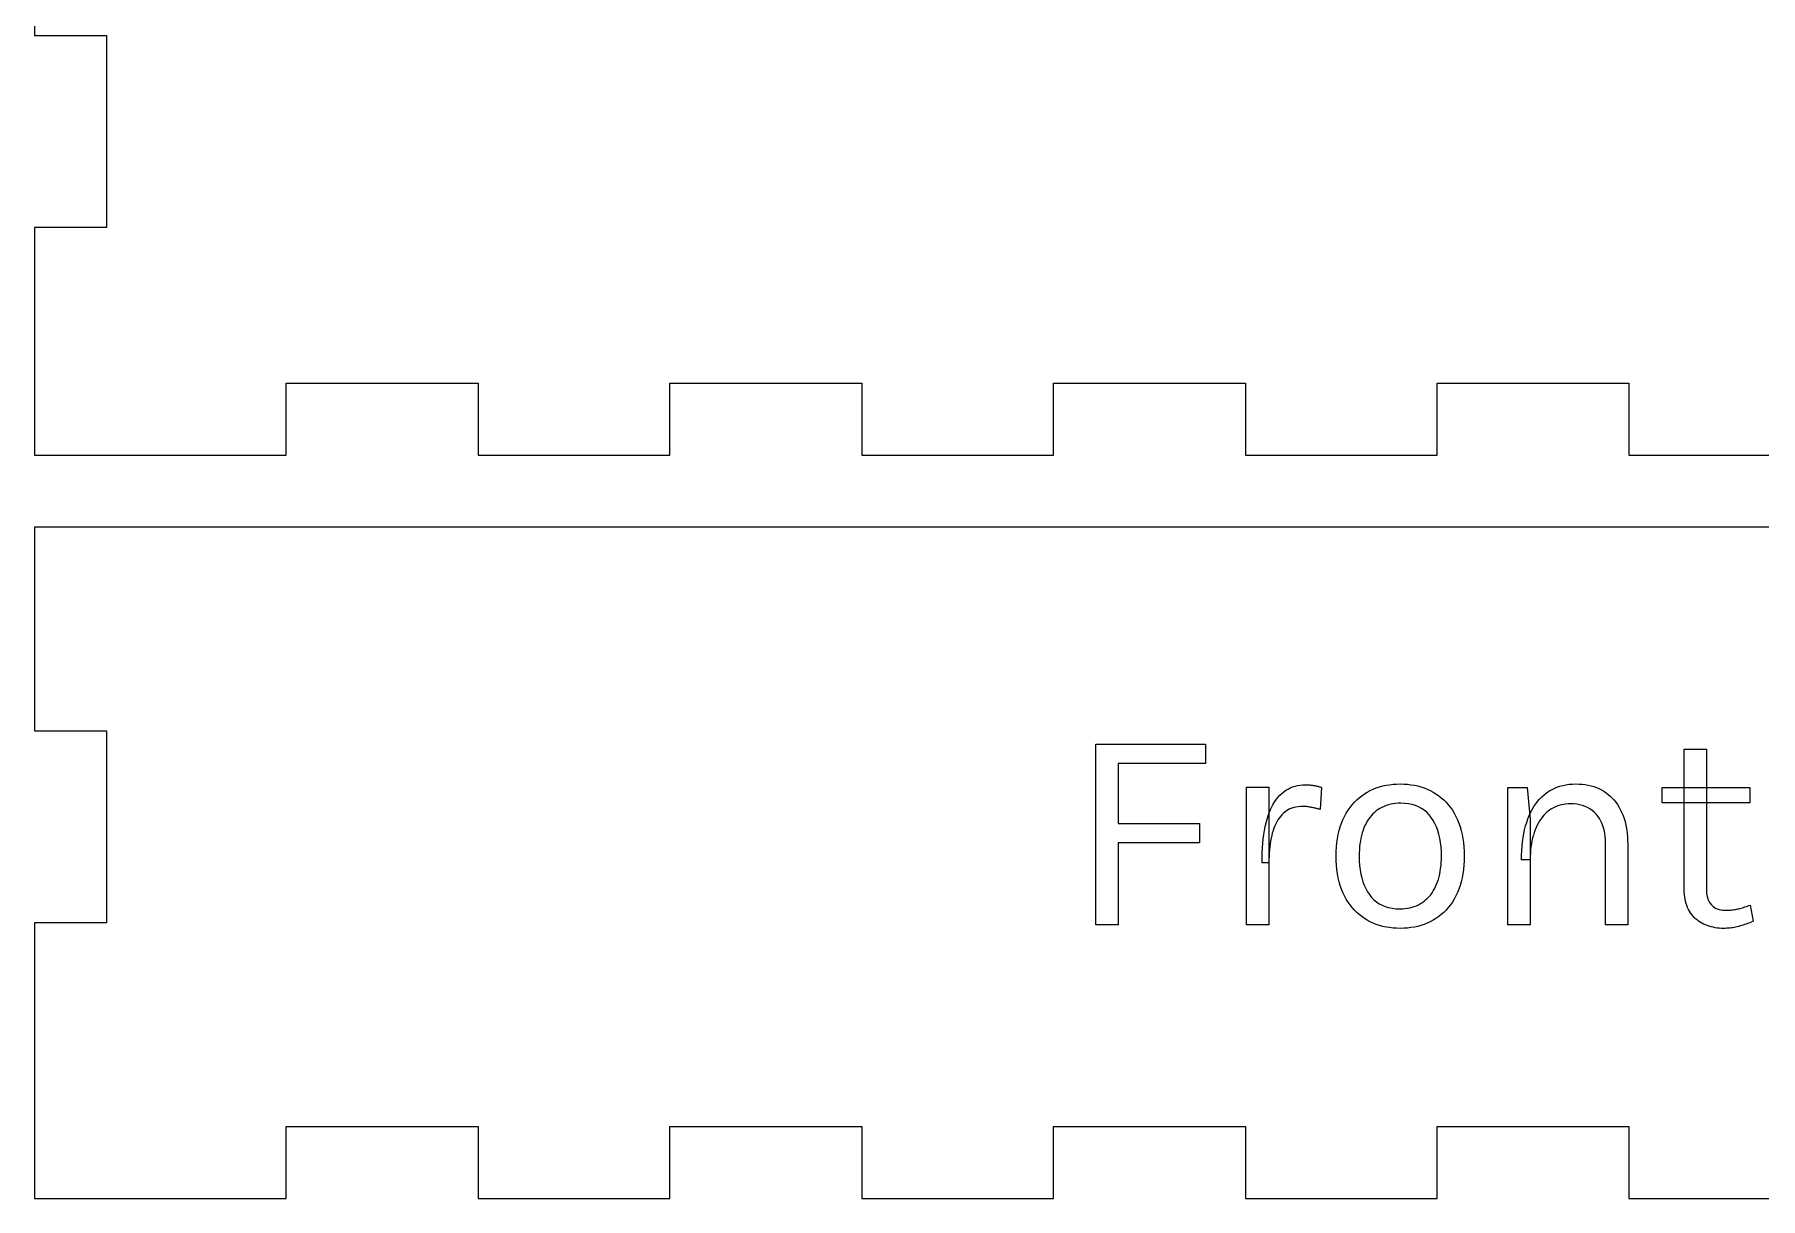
# Model space of a CAD drawing. Header units: millimetres. Extents: x 0 to 253, y 0 to 243.
# Drawn here: x 0 to 72, y 0 to 48.5 of the extents above; entities that cross this region are included whole.
import ezdxf

# ---------------------------------------------------------------- set-up
doc = ezdxf.new("R2010")
doc.units = ezdxf.units.MM
doc.layers.get('0').update_dxf_attribs({"linetype": 'CONTINUOUS'})

msp = doc.modelspace()

# ---------------------------------------------------------------- linework, layer by layer
for p, q in [((0, 56.5), (0, 48.5)), ((0, 48.5), (3, 48.5)), ((3, 48.5), (3, 40.5)), ((3, 40.5), (0, 40.5)), ((0, 40.5), (0, 34)), ((0, 34), (0, 31)), ((10.5, 34), (18.5, 34)), ((10.5, 31), (10.5, 34)), ((18.5, 34), (18.5, 31)), ((26.5, 31), (26.5, 34)), ((26.5, 34), (34.5, 34)), ((34.5, 34), (34.5, 31)), ((42.5, 31), (42.5, 34)), ((42.5, 34), (50.5, 34)), ((50.5, 34), (50.5, 31)), ((58.5, 31), (58.5, 34)), ((58.5, 34), (66.5, 34)), ((66.5, 34), (66.5, 31)), ((0, 31), (3, 31)), ((3, 31), (10.5, 31)), ((18.5, 31), (26.5, 31)), ((34.5, 31), (42.5, 31)), ((50.5, 31), (58.5, 31)), ((66.5, 31), (74.5, 31)), ((3, 28), (0, 28)), ((0, 28), (0, 19.5)), ((122, 28), (3, 28)), ((0, 19.5), (3, 19.5)), ((3, 19.5), (3, 11.5)), ((44.26, 11.408), (44.26, 18.944)), ((44.26, 18.944), (48.844, 18.944)), ((48.844, 18.944), (48.844, 18.14)), ((68.806, 12.884), (68.806, 18.74)), ((68.806, 18.74), (69.73, 18.74)), ((69.73, 18.74), (69.73, 12.908)), ((48.844, 18.14), (45.196, 18.14)), ((45.196, 18.14), (45.196, 15.632)), ((56.659, 17.274), (56.809, 17.285)), ((56.809, 17.285), (56.962, 17.288)), ((56.962, 17.288), (56.962, 17.288)), ((56.962, 17.288), (57.114, 17.285)), ((57.114, 17.285), (57.263, 17.274)), ((64.006, 17.273), (64.145, 17.284)), ((64.145, 17.284), (64.288, 17.288)), ((64.288, 17.288), (64.288, 17.288)), ((64.288, 17.288), (64.422, 17.285)), ((64.422, 17.285), (64.551, 17.276)), ((50.548, 11.408), (50.548, 17.156)), ((50.548, 17.156), (51.484, 17.156)), ((51.484, 17.156), (51.484, 11.408)), ((51.728, 16.551), (51.796, 16.648)), ((51.796, 16.648), (51.867, 16.738)), ((51.867, 16.738), (51.942, 16.82)), ((51.942, 16.82), (52.021, 16.895)), ((52.021, 16.895), (52.104, 16.963)), ((52.104, 16.963), (52.19, 17.024)), ((52.19, 17.024), (52.28, 17.077)), ((52.28, 17.077), (52.373, 17.123)), ((52.373, 17.123), (52.47, 17.163)), ((52.47, 17.163), (52.571, 17.195)), ((52.571, 17.195), (52.675, 17.22)), ((52.675, 17.22), (52.782, 17.238)), ((52.782, 17.238), (52.893, 17.248)), ((52.893, 17.248), (53.008, 17.252)), ((53.008, 17.252), (53.008, 17.252)), ((53.008, 17.252), (53.046, 17.252)), ((53.046, 17.252), (53.083, 17.251)), ((53.083, 17.251), (53.12, 17.25)), ((53.12, 17.25), (53.156, 17.248)), ((53.156, 17.248), (53.192, 17.245)), ((53.192, 17.245), (53.227, 17.242)), ((53.227, 17.242), (53.261, 17.239)), ((53.261, 17.239), (53.294, 17.235)), ((53.294, 17.235), (53.327, 17.23)), ((53.327, 17.23), (53.359, 17.225)), ((53.359, 17.225), (53.391, 17.219)), ((53.391, 17.219), (53.423, 17.213)), ((53.423, 17.213), (53.455, 17.206)), ((53.455, 17.206), (53.487, 17.199)), ((53.487, 17.199), (53.519, 17.191)), ((53.519, 17.191), (53.551, 17.183)), ((53.551, 17.183), (53.583, 17.174)), ((53.583, 17.174), (53.615, 17.165)), ((53.615, 17.165), (53.648, 17.155)), ((53.68, 17.144), (53.62, 16.22)), ((53.648, 17.155), (53.68, 17.144)), ((53.68, 17.144), (53.68, 17.144)), ((55.046, 16.522), (55.143, 16.62)), ((55.143, 16.62), (55.246, 16.711)), ((55.246, 16.711), (55.354, 16.796)), ((55.354, 16.796), (55.467, 16.874)), ((55.467, 16.874), (55.585, 16.946)), ((55.585, 16.946), (55.707, 17.011)), ((55.707, 17.011), (55.833, 17.069)), ((55.833, 17.069), (55.962, 17.12)), ((55.962, 17.12), (56.095, 17.165)), ((56.095, 17.165), (56.231, 17.203)), ((56.231, 17.203), (56.37, 17.233)), ((56.37, 17.233), (56.513, 17.257)), ((56.513, 17.257), (56.659, 17.274)), ((57.263, 17.274), (57.408, 17.257)), ((57.408, 17.257), (57.55, 17.233)), ((57.55, 17.233), (57.689, 17.203)), ((57.689, 17.203), (57.824, 17.165)), ((57.824, 17.165), (57.956, 17.12)), ((57.956, 17.12), (58.085, 17.069)), ((58.085, 17.069), (58.211, 17.011)), ((58.211, 17.011), (58.333, 16.946)), ((58.333, 16.946), (58.451, 16.874)), ((58.451, 16.874), (58.564, 16.796)), ((58.564, 16.796), (58.672, 16.711)), ((58.672, 16.711), (58.774, 16.62)), ((58.774, 16.62), (58.871, 16.522)), ((61.444, 11.408), (61.444, 17.144)), ((61.444, 17.144), (62.248, 17.144)), ((62.248, 17.144), (62.38, 15.824)), ((62.609, 16.455), (62.688, 16.56)), ((62.688, 16.56), (62.773, 16.658)), ((62.773, 16.658), (62.862, 16.75)), ((62.862, 16.75), (62.956, 16.835)), ((62.956, 16.835), (63.055, 16.913)), ((63.055, 16.913), (63.159, 16.984)), ((63.159, 16.984), (63.267, 17.048)), ((63.267, 17.048), (63.379, 17.104)), ((63.379, 17.104), (63.496, 17.153)), ((63.496, 17.153), (63.617, 17.194)), ((63.617, 17.194), (63.742, 17.228)), ((63.742, 17.228), (63.872, 17.254)), ((63.872, 17.254), (64.006, 17.273)), ((64.551, 17.276), (64.677, 17.261)), ((64.677, 17.261), (64.799, 17.24)), ((64.799, 17.24), (64.917, 17.212)), ((64.917, 17.212), (65.031, 17.179)), ((65.031, 17.179), (65.142, 17.14)), ((65.142, 17.14), (65.248, 17.094)), ((65.248, 17.094), (65.35, 17.043)), ((65.35, 17.043), (65.449, 16.985)), ((65.449, 16.985), (65.543, 16.922)), ((65.543, 16.922), (65.633, 16.853)), ((65.633, 16.853), (65.719, 16.78)), ((65.719, 16.78), (65.799, 16.701)), ((65.799, 16.701), (65.876, 16.617)), ((65.876, 16.617), (65.948, 16.527)), ((67.882, 16.496), (67.882, 17.144)), ((67.882, 17.144), (71.542, 17.144)), ((71.542, 17.144), (71.542, 16.496)), ((51.406, 15.815), (51.45, 15.956)), ((51.45, 15.956), (51.498, 16.09)), ((51.498, 16.09), (51.55, 16.216)), ((51.55, 16.216), (51.605, 16.335)), ((51.605, 16.335), (51.665, 16.447)), ((51.665, 16.447), (51.728, 16.551)), ((51.906, 15.865), (51.856, 15.79)), ((51.96, 15.935), (51.906, 15.865)), ((52.017, 16), (51.96, 15.935)), ((52.078, 16.061), (52.017, 16)), ((52.142, 16.116), (52.078, 16.061)), ((52.211, 16.166), (52.142, 16.116)), ((52.283, 16.209), (52.211, 16.166)), ((52.359, 16.247), (52.283, 16.209)), ((52.439, 16.279), (52.359, 16.247)), ((52.524, 16.305), (52.439, 16.279)), ((52.612, 16.326), (52.524, 16.305)), ((52.704, 16.34), (52.612, 16.326)), ((52.8, 16.349), (52.704, 16.34)), ((52.9, 16.352), (52.8, 16.349)), ((52.932, 16.352), (52.9, 16.352)), ((52.9, 16.352), (52.9, 16.352)), ((52.964, 16.35), (52.932, 16.352)), ((52.997, 16.348), (52.964, 16.35)), ((53.032, 16.346), (52.997, 16.348)), ((53.066, 16.342), (53.032, 16.346)), ((53.102, 16.338), (53.066, 16.342)), ((53.139, 16.333), (53.102, 16.338)), ((53.176, 16.327), (53.139, 16.333)), ((53.215, 16.32), (53.176, 16.327)), ((53.254, 16.313), (53.215, 16.32)), ((53.293, 16.305), (53.254, 16.313)), ((53.332, 16.297), (53.293, 16.305)), ((53.37, 16.288), (53.332, 16.297)), ((53.408, 16.279), (53.37, 16.288)), ((53.444, 16.27), (53.408, 16.279)), ((53.481, 16.261), (53.444, 16.27)), ((53.517, 16.251), (53.481, 16.261)), ((53.552, 16.241), (53.517, 16.251)), ((53.586, 16.231), (53.552, 16.241)), ((53.62, 16.22), (53.586, 16.231)), ((54.568, 15.798), (54.634, 15.935)), ((54.634, 15.935), (54.706, 16.066)), ((54.706, 16.066), (54.783, 16.19)), ((54.783, 16.19), (54.866, 16.307)), ((54.866, 16.307), (54.953, 16.418)), ((54.953, 16.418), (55.046, 16.522)), ((55.694, 15.893), (55.638, 15.815)), ((55.755, 15.967), (55.694, 15.893)), ((55.82, 16.036), (55.755, 15.967)), ((55.888, 16.101), (55.82, 16.036)), ((55.959, 16.161), (55.888, 16.101)), ((56.035, 16.217), (55.959, 16.161)), ((56.114, 16.268), (56.035, 16.217)), ((56.197, 16.313), (56.114, 16.268)), ((56.283, 16.353), (56.197, 16.313)), ((56.373, 16.388), (56.283, 16.353)), ((56.466, 16.417), (56.373, 16.388)), ((56.563, 16.441), (56.466, 16.417)), ((56.664, 16.46), (56.563, 16.441)), ((56.767, 16.473), (56.664, 16.46)), ((56.875, 16.481), (56.767, 16.473)), ((56.986, 16.484), (56.875, 16.481)), ((57.15, 16.478), (56.986, 16.484)), ((56.986, 16.484), (56.986, 16.484)), ((57.305, 16.46), (57.15, 16.478)), ((57.453, 16.431), (57.305, 16.46)), ((57.592, 16.389), (57.453, 16.431)), ((57.722, 16.336), (57.592, 16.389)), ((57.845, 16.271), (57.722, 16.336)), ((57.959, 16.194), (57.845, 16.271)), ((58.065, 16.106), (57.959, 16.194)), ((58.163, 16.005), (58.065, 16.106)), ((58.252, 15.893), (58.163, 16.005)), ((58.333, 15.77), (58.252, 15.893)), ((58.871, 16.522), (58.964, 16.418)), ((58.964, 16.418), (59.051, 16.307)), ((59.051, 16.307), (59.133, 16.19)), ((59.133, 16.19), (59.209, 16.066)), ((59.209, 16.066), (59.281, 15.935)), ((59.281, 15.935), (59.347, 15.798)), ((62.284, 15.83), (62.339, 15.968)), ((62.339, 15.968), (62.399, 16.1)), ((62.399, 16.1), (62.464, 16.225)), ((62.464, 16.225), (62.534, 16.343)), ((62.534, 16.343), (62.609, 16.455)), ((62.891, 15.914), (62.831, 15.835)), ((62.955, 15.987), (62.891, 15.914)), ((63.022, 16.055), (62.955, 15.987)), ((63.092, 16.119), (63.022, 16.055)), ((63.166, 16.178), (63.092, 16.119)), ((63.243, 16.232), (63.166, 16.178)), ((63.323, 16.28), (63.243, 16.232)), ((63.405, 16.322), (63.323, 16.28)), ((63.49, 16.358), (63.405, 16.322)), ((63.578, 16.389), (63.49, 16.358)), ((63.669, 16.415), (63.578, 16.389)), ((63.763, 16.435), (63.669, 16.415)), ((63.859, 16.449), (63.763, 16.435)), ((63.958, 16.457), (63.859, 16.449)), ((64.06, 16.46), (63.958, 16.457)), ((64.193, 16.456), (64.06, 16.46)), ((64.06, 16.46), (64.06, 16.46)), ((64.32, 16.443), (64.193, 16.456)), ((64.441, 16.421), (64.32, 16.443)), ((64.557, 16.391), (64.441, 16.421)), ((64.667, 16.353), (64.557, 16.391)), ((64.771, 16.306), (64.667, 16.353)), ((64.87, 16.25), (64.771, 16.306)), ((64.962, 16.185), (64.87, 16.25)), ((65.05, 16.113), (64.962, 16.185)), ((65.131, 16.031), (65.05, 16.113)), ((65.206, 15.941), (65.131, 16.031)), ((65.272, 15.844), (65.206, 15.941)), ((65.331, 15.738), (65.272, 15.844)), ((65.948, 16.527), (66.015, 16.433)), ((66.015, 16.433), (66.078, 16.333)), ((66.078, 16.333), (66.136, 16.228)), ((66.136, 16.228), (66.19, 16.118)), ((66.19, 16.118), (66.239, 16.003)), ((66.239, 16.003), (66.283, 15.884)), ((66.283, 15.884), (66.322, 15.761)), ((71.542, 16.496), (67.882, 16.496)), ((71.542, 16.496), (71.542, 16.496)), ((45.196, 15.632), (48.592, 15.632)), ((48.592, 15.632), (48.592, 14.828)), ((51.248, 15), (51.272, 15.178)), ((51.272, 15.178), (51.299, 15.348)), ((51.299, 15.348), (51.33, 15.511)), ((51.33, 15.511), (51.366, 15.667)), ((51.366, 15.667), (51.406, 15.815)), ((51.598, 15.135), (51.574, 15.023)), ((51.625, 15.242), (51.598, 15.135)), ((51.655, 15.345), (51.625, 15.242)), ((51.688, 15.444), (51.655, 15.345)), ((51.725, 15.537), (51.688, 15.444)), ((51.765, 15.626), (51.725, 15.537)), ((51.809, 15.711), (51.765, 15.626)), ((51.856, 15.79), (51.809, 15.711)), ((54.342, 15.017), (54.373, 15.186)), ((54.373, 15.186), (54.411, 15.348)), ((54.411, 15.348), (54.457, 15.505)), ((54.457, 15.505), (54.509, 15.655)), ((54.509, 15.655), (54.568, 15.798)), ((55.344, 15.141), (55.318, 15.029)), ((55.375, 15.249), (55.344, 15.141)), ((55.409, 15.354), (55.375, 15.249)), ((55.447, 15.455), (55.409, 15.354)), ((55.489, 15.552), (55.447, 15.455)), ((55.535, 15.644), (55.489, 15.552)), ((55.584, 15.731), (55.535, 15.644)), ((55.638, 15.815), (55.584, 15.731)), ((58.405, 15.639), (58.333, 15.77)), ((58.469, 15.499), (58.405, 15.639)), ((58.525, 15.351), (58.469, 15.499)), ((58.572, 15.193), (58.525, 15.351)), ((58.61, 15.027), (58.572, 15.193)), ((59.347, 15.798), (59.405, 15.655)), ((59.405, 15.655), (59.457, 15.505)), ((59.457, 15.505), (59.502, 15.348)), ((59.502, 15.348), (59.54, 15.186)), ((59.54, 15.186), (59.571, 15.017)), ((62.086, 15.048), (62.115, 15.217)), ((62.115, 15.217), (62.149, 15.379)), ((62.149, 15.379), (62.189, 15.535)), ((62.189, 15.535), (62.234, 15.685)), ((62.234, 15.685), (62.284, 15.83)), ((62.38, 15.824), (62.38, 11.408)), ((62.511, 15.153), (62.48, 15.038)), ((62.545, 15.264), (62.511, 15.153)), ((62.584, 15.371), (62.545, 15.264)), ((62.627, 15.474), (62.584, 15.371)), ((62.673, 15.571), (62.627, 15.474)), ((62.722, 15.664), (62.673, 15.571)), ((62.775, 15.752), (62.722, 15.664)), ((62.831, 15.835), (62.775, 15.752)), ((65.383, 15.625), (65.331, 15.738)), ((65.426, 15.504), (65.383, 15.625)), ((65.461, 15.375), (65.426, 15.504)), ((65.489, 15.238), (65.461, 15.375)), ((65.508, 15.093), (65.489, 15.238)), ((66.322, 15.761), (66.355, 15.633)), ((66.355, 15.633), (66.383, 15.502)), ((66.383, 15.502), (66.407, 15.366)), ((66.407, 15.366), (66.425, 15.226)), ((66.425, 15.226), (66.438, 15.081)), ((48.592, 14.828), (45.196, 14.828)), ((45.196, 14.828), (45.196, 11.408)), ((51.198, 14.215), (51.204, 14.422)), ((51.204, 14.422), (51.215, 14.622)), ((51.215, 14.622), (51.23, 14.815)), ((51.23, 14.815), (51.248, 15)), ((51.497, 14.412), (51.49, 14.278)), ((51.507, 14.541), (51.497, 14.412)), ((51.519, 14.668), (51.507, 14.541)), ((51.535, 14.79), (51.519, 14.668)), ((51.553, 14.908), (51.535, 14.79)), ((51.574, 15.023), (51.553, 14.908)), ((54.286, 14.276), (54.289, 14.471)), ((54.289, 14.471), (54.3, 14.659)), ((54.3, 14.659), (54.317, 14.841)), ((54.317, 14.841), (54.342, 15.017)), ((55.248, 14.411), (55.246, 14.276)), ((55.254, 14.542), (55.248, 14.411)), ((55.264, 14.669), (55.254, 14.542)), ((55.278, 14.793), (55.264, 14.669)), ((55.296, 14.913), (55.278, 14.793)), ((55.318, 15.029), (55.296, 14.913)), ((58.64, 14.852), (58.61, 15.027)), ((58.661, 14.669), (58.64, 14.852)), ((58.674, 14.477), (58.661, 14.669)), ((58.678, 14.276), (58.674, 14.477)), ((59.571, 15.017), (59.595, 14.841)), ((59.595, 14.841), (59.612, 14.659)), ((59.612, 14.659), (59.623, 14.471)), ((59.623, 14.471), (59.626, 14.276)), ((62.023, 14.317), (62.031, 14.509)), ((62.031, 14.509), (62.044, 14.695)), ((62.044, 14.695), (62.062, 14.875)), ((62.062, 14.875), (62.086, 15.048)), ((62.388, 14.402), (62.382, 14.263)), ((62.398, 14.538), (62.388, 14.402)), ((62.413, 14.669), (62.398, 14.538)), ((62.431, 14.796), (62.413, 14.669)), ((62.453, 14.919), (62.431, 14.796)), ((62.48, 15.038), (62.453, 14.919)), ((65.52, 14.94), (65.508, 15.093)), ((65.524, 14.78), (65.52, 14.94)), ((65.524, 11.408), (65.524, 14.78)), ((66.438, 15.081), (66.445, 14.933)), ((66.445, 14.933), (66.448, 14.78)), ((66.448, 14.78), (66.448, 14.78)), ((66.448, 14.78), (66.448, 11.408)), ((51.196, 14), (51.198, 14.215)), ((51.484, 14), (51.196, 14)), ((51.485, 14.141), (51.484, 14)), ((51.484, 14), (51.484, 14)), ((51.484, 14), (51.484, 14)), ((51.49, 14.278), (51.485, 14.141)), ((54.289, 14.082), (54.286, 14.276)), ((54.286, 14.276), (54.286, 14.276)), ((54.3, 13.895), (54.289, 14.082)), ((54.317, 13.714), (54.3, 13.895)), ((54.342, 13.539), (54.317, 13.714)), ((55.246, 14.276), (55.246, 14.276)), ((55.246, 14.276), (55.25, 14.077)), ((55.25, 14.077), (55.263, 13.887)), ((55.263, 13.887), (55.285, 13.706)), ((55.285, 13.706), (55.315, 13.532)), ((58.628, 13.644), (58.646, 13.763)), ((58.646, 13.763), (58.66, 13.886)), ((58.66, 13.886), (58.67, 14.012)), ((58.67, 14.012), (58.676, 14.142)), ((58.676, 14.142), (58.678, 14.276)), ((58.678, 14.276), (58.678, 14.276)), ((59.595, 13.714), (59.571, 13.539)), ((59.612, 13.895), (59.595, 13.714)), ((59.623, 14.082), (59.612, 13.895)), ((59.626, 14.276), (59.623, 14.082)), ((59.626, 14.276), (59.626, 14.276)), ((62.02, 14.12), (62.023, 14.317)), ((62.38, 14.12), (62.02, 14.12)), ((62.382, 14.263), (62.38, 14.12)), ((62.38, 14.12), (62.38, 14.12)), ((54.373, 13.37), (54.342, 13.539)), ((54.411, 13.208), (54.373, 13.37)), ((54.457, 13.051), (54.411, 13.208)), ((54.509, 12.901), (54.457, 13.051)), ((55.315, 13.532), (55.353, 13.368)), ((55.353, 13.368), (55.4, 13.211)), ((55.4, 13.211), (55.456, 13.064)), ((55.456, 13.064), (55.521, 12.924)), ((58.389, 12.918), (58.435, 13.01)), ((58.435, 13.01), (58.477, 13.106)), ((58.477, 13.106), (58.515, 13.206)), ((58.515, 13.206), (58.549, 13.31)), ((58.549, 13.31), (58.58, 13.418)), ((58.58, 13.418), (58.606, 13.529)), ((58.606, 13.529), (58.628, 13.644)), ((59.457, 13.051), (59.405, 12.901)), ((59.502, 13.208), (59.457, 13.051)), ((59.54, 13.37), (59.502, 13.208)), ((59.571, 13.539), (59.54, 13.37)), ((54.568, 12.758), (54.509, 12.901)), ((54.634, 12.62), (54.568, 12.758)), ((54.706, 12.489), (54.634, 12.62)), ((54.783, 12.364), (54.706, 12.489)), ((54.866, 12.246), (54.783, 12.364)), ((54.953, 12.135), (54.866, 12.246)), ((55.521, 12.924), (55.593, 12.793)), ((55.593, 12.793), (55.675, 12.671)), ((55.675, 12.671), (55.765, 12.559)), ((55.765, 12.559), (55.863, 12.458)), ((55.863, 12.458), (55.969, 12.37)), ((55.969, 12.37), (56.083, 12.293)), ((56.083, 12.293), (56.205, 12.228)), ((57.637, 12.211), (57.723, 12.251)), ((57.723, 12.251), (57.806, 12.296)), ((57.806, 12.296), (57.886, 12.347)), ((57.886, 12.347), (57.962, 12.403)), ((57.962, 12.403), (58.034, 12.463)), ((58.034, 12.463), (58.103, 12.527)), ((58.103, 12.527), (58.168, 12.597)), ((58.168, 12.597), (58.229, 12.67)), ((58.229, 12.67), (58.286, 12.748)), ((58.286, 12.748), (58.339, 12.831)), ((58.339, 12.831), (58.389, 12.918)), ((59.051, 12.246), (58.964, 12.135)), ((59.133, 12.364), (59.051, 12.246)), ((59.209, 12.489), (59.133, 12.364)), ((59.281, 12.62), (59.209, 12.489)), ((59.347, 12.758), (59.281, 12.62)), ((59.405, 12.901), (59.347, 12.758)), ((68.808, 12.778), (68.806, 12.884)), ((68.806, 12.884), (68.806, 12.884)), ((68.815, 12.675), (68.808, 12.778)), ((68.825, 12.576), (68.815, 12.675)), ((68.841, 12.481), (68.825, 12.576)), ((68.86, 12.389), (68.841, 12.481)), ((68.884, 12.301), (68.86, 12.389)), ((68.912, 12.216), (68.884, 12.301)), ((69.73, 12.908), (69.738, 12.739)), ((69.738, 12.739), (69.763, 12.588)), ((69.763, 12.588), (69.805, 12.455)), ((69.805, 12.455), (69.862, 12.34)), ((69.862, 12.34), (69.937, 12.242)), ((69.937, 12.242), (70.028, 12.162)), ((55.046, 12.03), (54.953, 12.135)), ((55.143, 11.932), (55.046, 12.03)), ((55.246, 11.841), (55.143, 11.932)), ((55.354, 11.756), (55.246, 11.841)), ((55.467, 11.678), (55.354, 11.756)), ((55.585, 11.606), (55.467, 11.678)), ((55.707, 11.541), (55.585, 11.606)), ((55.833, 11.483), (55.707, 11.541)), ((56.205, 12.228), (56.336, 12.175)), ((56.336, 12.175), (56.474, 12.133)), ((56.474, 12.133), (56.621, 12.104)), ((56.621, 12.104), (56.775, 12.086)), ((56.775, 12.086), (56.938, 12.08)), ((56.938, 12.08), (57.048, 12.083)), ((56.938, 12.08), (56.938, 12.08)), ((56.938, 12.08), (56.938, 12.08)), ((57.048, 12.083), (57.154, 12.091)), ((57.154, 12.091), (57.258, 12.104)), ((57.258, 12.104), (57.358, 12.123)), ((57.358, 12.123), (57.454, 12.147)), ((57.454, 12.147), (57.547, 12.176)), ((57.547, 12.176), (57.637, 12.211)), ((58.211, 11.541), (58.085, 11.483)), ((58.333, 11.606), (58.211, 11.541)), ((58.451, 11.678), (58.333, 11.606)), ((58.564, 11.756), (58.451, 11.678)), ((58.672, 11.841), (58.564, 11.756)), ((58.774, 11.932), (58.672, 11.841)), ((58.871, 12.03), (58.774, 11.932)), ((58.964, 12.135), (58.871, 12.03)), ((68.944, 12.135), (68.912, 12.216)), ((68.981, 12.058), (68.944, 12.135)), ((69.022, 11.984), (68.981, 12.058)), ((69.067, 11.914), (69.022, 11.984)), ((69.115, 11.847), (69.067, 11.914)), ((69.166, 11.784), (69.115, 11.847)), ((69.22, 11.725), (69.166, 11.784)), ((69.277, 11.669), (69.22, 11.725)), ((69.337, 11.617), (69.277, 11.669)), ((69.401, 11.568), (69.337, 11.617)), ((69.467, 11.523), (69.401, 11.568)), ((69.537, 11.482), (69.467, 11.523)), ((70.028, 12.162), (70.136, 12.1)), ((70.136, 12.1), (70.26, 12.056)), ((70.26, 12.056), (70.401, 12.029)), ((70.401, 12.029), (70.558, 12.02)), ((70.558, 12.02), (70.607, 12.021)), ((70.558, 12.02), (70.558, 12.02)), ((70.607, 12.021), (70.656, 12.022)), ((70.656, 12.022), (70.704, 12.025)), ((70.704, 12.025), (70.752, 12.029)), ((70.752, 12.029), (70.8, 12.034)), ((70.8, 12.034), (70.848, 12.039)), ((70.848, 12.039), (70.895, 12.046)), ((70.895, 12.046), (70.942, 12.055)), ((70.942, 12.055), (70.989, 12.064)), ((70.989, 12.064), (71.035, 12.074)), ((71.035, 12.074), (71.082, 12.085)), ((71.082, 12.085), (71.13, 12.098)), ((71.13, 12.098), (71.179, 12.111)), ((71.179, 12.111), (71.229, 12.126)), ((71.229, 12.126), (71.28, 12.142)), ((71.28, 12.142), (71.333, 12.158)), ((71.333, 12.158), (71.386, 12.176)), ((71.386, 12.176), (71.441, 12.195)), ((71.441, 12.195), (71.497, 12.215)), ((71.497, 12.215), (71.554, 12.236)), ((71.554, 12.236), (71.554, 12.236)), ((71.554, 12.236), (71.686, 11.564)), ((71.625, 11.538), (71.564, 11.513)), ((71.686, 11.564), (71.625, 11.538)), ((3, 11.5), (0, 11.5)), ((0, 11.5), (0, 3)), ((45.196, 11.408), (44.26, 11.408)), ((45.196, 11.408), (45.196, 11.408)), ((51.484, 11.408), (50.548, 11.408)), ((51.484, 11.408), (51.484, 11.408)), ((55.962, 11.432), (55.833, 11.483)), ((56.095, 11.387), (55.962, 11.432)), ((56.231, 11.349), (56.095, 11.387)), ((56.37, 11.319), (56.231, 11.349)), ((56.513, 11.295), (56.37, 11.319)), ((56.659, 11.278), (56.513, 11.295)), ((56.809, 11.267), (56.659, 11.278)), ((56.962, 11.264), (56.809, 11.267)), ((57.114, 11.267), (56.962, 11.264)), ((56.962, 11.264), (56.962, 11.264)), ((56.962, 11.264), (56.962, 11.264)), ((57.263, 11.278), (57.114, 11.267)), ((57.408, 11.295), (57.263, 11.278)), ((57.55, 11.319), (57.408, 11.295)), ((57.689, 11.349), (57.55, 11.319)), ((57.824, 11.387), (57.689, 11.349)), ((57.956, 11.432), (57.824, 11.387)), ((58.085, 11.483), (57.956, 11.432)), ((62.38, 11.408), (61.444, 11.408)), ((62.38, 11.408), (62.38, 11.408)), ((66.448, 11.408), (65.524, 11.408)), ((66.448, 11.408), (66.448, 11.408)), ((69.61, 11.444), (69.537, 11.482)), ((69.685, 11.41), (69.61, 11.444)), ((69.763, 11.379), (69.685, 11.41)), ((69.842, 11.352), (69.763, 11.379)), ((69.923, 11.329), (69.842, 11.352)), ((70.006, 11.309), (69.923, 11.329)), ((70.091, 11.293), (70.006, 11.309)), ((70.178, 11.28), (70.091, 11.293)), ((70.267, 11.271), (70.178, 11.28)), ((70.357, 11.266), (70.267, 11.271)), ((70.45, 11.264), (70.357, 11.266)), ((70.515, 11.265), (70.45, 11.264)), ((70.45, 11.264), (70.45, 11.264)), ((70.45, 11.264), (70.45, 11.264)), ((70.579, 11.267), (70.515, 11.265)), ((70.643, 11.272), (70.579, 11.267)), ((70.706, 11.277), (70.643, 11.272)), ((70.769, 11.285), (70.706, 11.277)), ((70.831, 11.294), (70.769, 11.285)), ((70.893, 11.305), (70.831, 11.294)), ((70.955, 11.318), (70.893, 11.305)), ((71.016, 11.332), (70.955, 11.318)), ((71.077, 11.348), (71.016, 11.332)), ((71.138, 11.365), (71.077, 11.348)), ((71.198, 11.384), (71.138, 11.365)), ((71.259, 11.403), (71.198, 11.384)), ((71.32, 11.423), (71.259, 11.403)), ((71.381, 11.444), (71.32, 11.423)), ((71.442, 11.466), (71.381, 11.444)), ((71.503, 11.489), (71.442, 11.466)), ((71.564, 11.513), (71.503, 11.489)), ((0, 3), (0, 0)), ((10.5, 0), (10.5, 3)), ((10.5, 3), (18.5, 3)), ((18.5, 3), (18.5, 0)), ((26.5, 0), (26.5, 3)), ((26.5, 3), (34.5, 3)), ((34.5, 3), (34.5, 0)), ((42.5, 0), (42.5, 3)), ((42.5, 3), (50.5, 3)), ((50.5, 3), (50.5, 0)), ((58.5, 0), (58.5, 3)), ((58.5, 3), (66.5, 3)), ((66.5, 3), (66.5, 0)), ((0, 0), (3, 0)), ((3, 0), (10.5, 0)), ((18.5, 0), (26.5, 0)), ((34.5, 0), (42.5, 0)), ((50.5, 0), (58.5, 0)), ((66.5, 0), (74.5, 0))]:
    msp.add_line(p, q)

doc.saveas('drawing.dxf')
